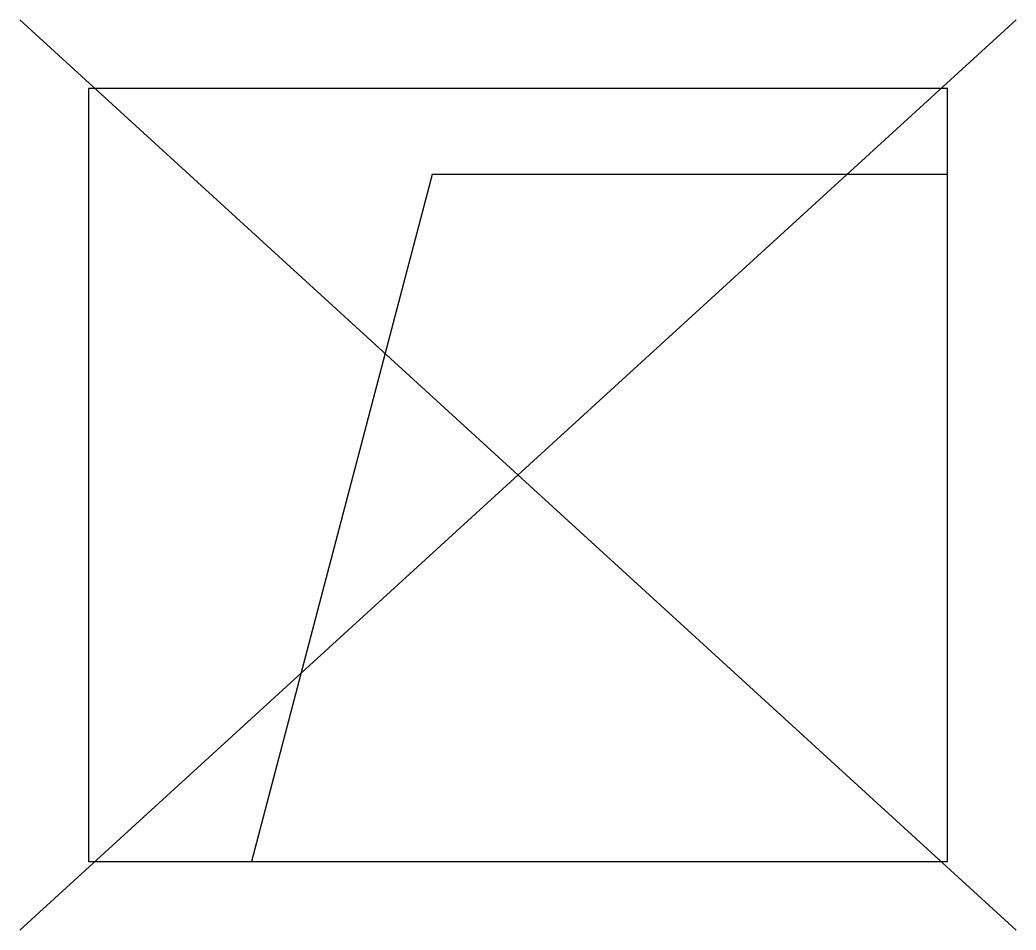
# Model space of a CAD drawing. Header units: metres. Extents: x -0.54 to 0.04, y -0.04 to 0.49.
import ezdxf

# ---------------------------------------------------------------- set-up
doc = ezdxf.new("R2010")
doc.units = ezdxf.units.M

msp = doc.modelspace()

# ---------------------------------------------------------------- linework, layer by layer
for p, q in [((-0.54, 0.49), (0.04, -0.04)), ((0.04, 0.49), (-0.54, -0.04)), ((-0.3, 0.4), (-0.40526, 0)), ((0, 0.4), (-0.3, 0.4))]:
    msp.add_line(p, q)
msp.add_lwpolyline([(-0.5, 0), (0, 0), (0, 0.45), (-0.5, 0.45)], close=True)

doc.saveas('drawing.dxf')
